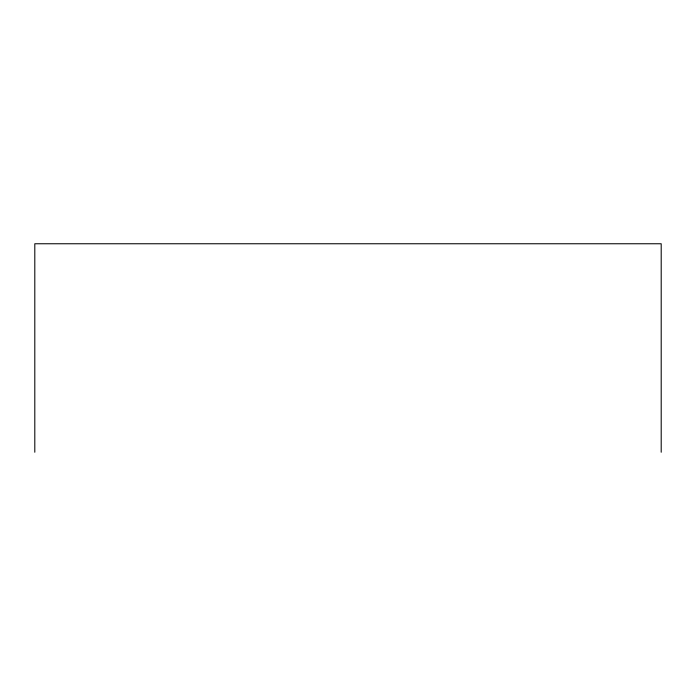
<?xml version="1.0" encoding="UTF-8"?>
<svg xmlns="http://www.w3.org/2000/svg" width="696" height="696" viewBox="0 0 696 696"><rect width="100%" height="100%" fill="white"/><g stroke="black" fill="none" stroke-linecap="round" stroke-linejoin="round"><path stroke-width="1.04" d="M661.2 452.243L661.2 243.757L34.8 243.757L34.8 452.243"/></g></svg>
